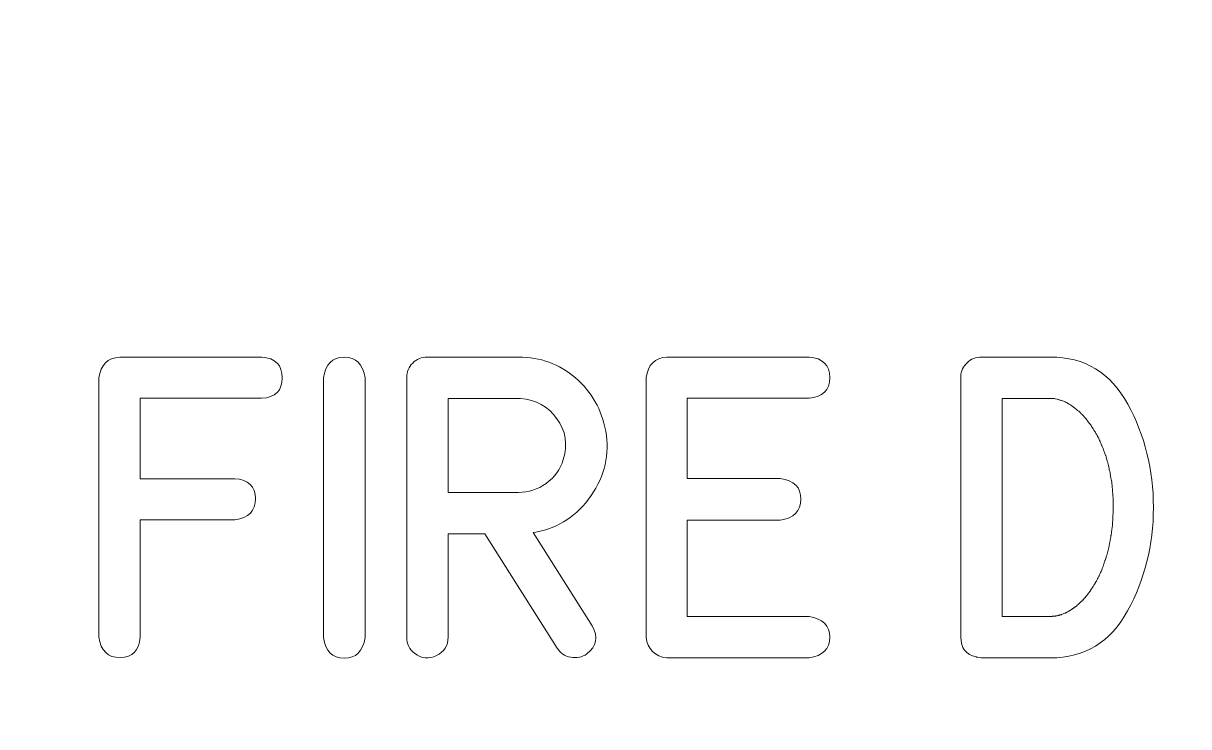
# Model space of a CAD drawing. Header units: millimetres. Extents: x -73 to 73, y -192 to 195.
# Drawn here: x 29.34 to 41.65, y 129.19 to 136.61 of the extents above; entities that cross this region are included whole.
import ezdxf

# ---------------------------------------------------------------- set-up
doc = ezdxf.new("R2010")
doc.units = ezdxf.units.MM
doc.header["$MEASUREMENT"] = 0
doc.layers.add('LED', color=7, linetype='Continuous')

msp = doc.modelspace()

# ---------------------------------------------------------------- linework, layer by layer
at = {"layer": 'LED', "color": 250, "lineweight": 9}
msp.add_open_spline([(70.6599, 74.2658), (70.9361, 74.248), (71.2072, 74.3453), (71.409, 74.5346), (71.409, 74.5346), (71.6108, 74.724), (71.7252, 74.987), (71.725, 75.2637), (71.725, 75.2637), (71.725, 75.2637), (71.725, 89.1213), (71.725, 89.1213), (71.725, 89.1213), (71.7248, 89.3867), (71.6193, 89.6411), (71.4315, 89.8287), (71.4315, 89.8287), (71.2437, 90.0162), (70.9904, 90.1215), (70.725, 90.1213), (70.725, 90.1213), (70.725, 90.1213), (68.2625, 90.1213), (68.2625, 90.1213), (68.2625, 90.1213), (65.9403, 90.1213), (63.7945, 91.3602), (62.6333, 93.3713), (62.6333, 93.3713), (61.4722, 95.3824), (61.4722, 97.8602), (62.6333, 99.8713), (62.6333, 99.8713), (63.7945, 101.8824), (65.9403, 103.1213), (68.2625, 103.1213), (68.2625, 103.1213), (68.2625, 103.1213), (70.725, 103.1213), (70.725, 103.1213), (70.725, 103.1213), (70.9904, 103.1215), (71.2448, 103.227), (71.4324, 103.4148), (71.4324, 103.4148), (71.6199, 103.6026), (71.7252, 103.8559), (71.725, 104.1213), (71.725, 104.1213), (71.725, 104.1213), (71.725, 174.8463), (71.725, 174.8463), (71.725, 174.8463), (71.7248, 175.1117), (71.6193, 175.3661), (71.4315, 175.5537), (71.4315, 175.5537), (71.2437, 175.7412), (70.9904, 175.8465), (70.725, 175.8463), (70.725, 175.8463), (70.725, 175.8463), (68.2625, 175.8463), (68.2625, 175.8463), (68.2625, 175.8463), (65.9403, 175.8463), (63.7945, 177.0852), (62.6333, 179.0963), (62.6333, 179.0963), (61.4722, 181.1074), (61.4722, 183.5852), (62.6333, 185.5963), (62.6333, 185.5963), (63.7945, 187.6074), (65.9403, 188.8463), (68.2625, 188.8463), (68.2625, 188.8463), (68.2625, 188.8463), (70.725, 188.8463), (70.725, 188.8463), (70.725, 188.8463), (70.9904, 188.8465), (71.2448, 188.952), (71.4324, 189.1398), (71.4324, 189.1398), (71.6199, 189.3276), (71.7252, 189.5809), (71.725, 189.8463), (71.725, 189.8463), (71.725, 189.8463), (71.725, 193.6206), (71.725, 193.6206), (71.725, 193.6206), (71.7248, 193.886), (71.6193, 194.1404), (71.4315, 194.328), (71.4315, 194.328), (71.2437, 194.5155), (70.9904, 194.6208), (70.725, 194.6206), (70.725, 194.6206), (70.725, 194.6206), (-70.725, 194.6206), (-70.725, 194.6206), (-70.725, 194.6206), (-70.9904, 194.6204), (-71.2448, 194.5148), (-71.4324, 194.3271), (-71.4324, 194.3271), (-71.6199, 194.1393), (-71.7252, 193.886), (-71.725, 193.6206), (-71.725, 193.6206), (-71.725, 193.6206), (-71.725, 189.8463), (-71.725, 189.8463), (-71.725, 189.8463), (-71.7248, 189.5809), (-71.6192, 189.3265), (-71.4315, 189.1389), (-71.4315, 189.1389), (-71.2437, 188.9514), (-70.9904, 188.8461), (-70.725, 188.8463), (-70.725, 188.8463), (-70.725, 188.8463), (-68.2625, 188.8463), (-68.2625, 188.8463), (-68.2625, 188.8463), (-65.9403, 188.8463), (-63.7944, 187.6074), (-62.6333, 185.5963), (-62.6333, 185.5963), (-61.4722, 183.5852), (-61.4722, 181.1074), (-62.6333, 179.0963), (-62.6333, 179.0963), (-63.7944, 177.0852), (-65.9403, 175.8463), (-68.2625, 175.8463), (-68.2625, 175.8463), (-68.2625, 175.8463), (-70.725, 175.8463), (-70.725, 175.8463), (-70.725, 175.8463), (-70.9904, 175.8461), (-71.2448, 175.7405), (-71.4324, 175.5528), (-71.4324, 175.5528), (-71.6199, 175.365), (-71.7252, 175.1117), (-71.725, 174.8463), (-71.725, 174.8463), (-71.725, 174.8463), (-71.725, 104.1213), (-71.725, 104.1213), (-71.725, 104.1213), (-71.7248, 103.8559), (-71.6192, 103.6015), (-71.4315, 103.4139), (-71.4315, 103.4139), (-71.2437, 103.2264), (-70.9904, 103.1211), (-70.725, 103.1213), (-70.725, 103.1213), (-70.725, 103.1213), (-68.2625, 103.1213), (-68.2625, 103.1213), (-68.2625, 103.1213), (-65.9403, 103.1213), (-63.7944, 101.8824), (-62.6333, 99.8713), (-62.6333, 99.8713), (-61.4722, 97.8602), (-61.4722, 95.3824), (-62.6333, 93.3713), (-62.6333, 93.3713), (-63.7944, 91.3602), (-65.9403, 90.1213), (-68.2625, 90.1213), (-68.2625, 90.1213), (-68.2625, 90.1213), (-70.725, 90.1213), (-70.725, 90.1213), (-70.725, 90.1213), (-70.9904, 90.1211), (-71.2448, 90.0155), (-71.4324, 89.8278), (-71.4324, 89.8278), (-71.6199, 89.64), (-71.7252, 89.3867), (-71.725, 89.1213), (-71.725, 89.1213), (-71.725, 89.1213), (-71.725, 84.4887), (-71.725, 84.4887), (-71.725, 84.4887), (-71.7247, 83.9613), (-71.3163, 83.5248), (-70.7901, 83.4908), (-70.7901, 83.4908), (-70.7901, 83.4908), (70.6599, 74.2658), (70.6599, 74.2658)], degree=3, knots=[0, 0, 0, 0, 0.0192308, 0.0192308, 0.0192308, 0.0192308, 0.0384615, 0.0384615, 0.0384615, 0.0384615, 0.0576923, 0.0576923, 0.0576923, 0.0576923, 0.0769231, 0.0769231, 0.0769231, 0.0769231, 0.0961538, 0.0961538, 0.0961538, 0.0961538, 0.1153846, 0.1153846, 0.1153846, 0.1153846, 0.1346154, 0.1346154, 0.1346154, 0.1346154, 0.1538462, 0.1538462, 0.1538462, 0.1538462, 0.1730769, 0.1730769, 0.1730769, 0.1730769, 0.1923077, 0.1923077, 0.1923077, 0.1923077, 0.2115385, 0.2115385, 0.2115385, 0.2115385, 0.2307692, 0.2307692, 0.2307692, 0.2307692, 0.25, 0.25, 0.25, 0.25, 0.2692308, 0.2692308, 0.2692308, 0.2692308, 0.2884615, 0.2884615, 0.2884615, 0.2884615, 0.3076923, 0.3076923, 0.3076923, 0.3076923, 0.3269231, 0.3269231, 0.3269231, 0.3269231, 0.3461538, 0.3461538, 0.3461538, 0.3461538, 0.3653846, 0.3653846, 0.3653846, 0.3653846, 0.3846154, 0.3846154, 0.3846154, 0.3846154, 0.4038462, 0.4038462, 0.4038462, 0.4038462, 0.4230769, 0.4230769, 0.4230769, 0.4230769, 0.4423077, 0.4423077, 0.4423077, 0.4423077, 0.4615385, 0.4615385, 0.4615385, 0.4615385, 0.4807692, 0.4807692, 0.4807692, 0.4807692, 0.5, 0.5, 0.5, 0.5, 0.5192308, 0.5192308, 0.5192308, 0.5192308, 0.5384615, 0.5384615, 0.5384615, 0.5384615, 0.5576923, 0.5576923, 0.5576923, 0.5576923, 0.5769231, 0.5769231, 0.5769231, 0.5769231, 0.5961538, 0.5961538, 0.5961538, 0.5961538, 0.6153846, 0.6153846, 0.6153846, 0.6153846, 0.6346154, 0.6346154, 0.6346154, 0.6346154, 0.6538462, 0.6538462, 0.6538462, 0.6538462, 0.6730769, 0.6730769, 0.6730769, 0.6730769, 0.6923077, 0.6923077, 0.6923077, 0.6923077, 0.7115385, 0.7115385, 0.7115385, 0.7115385, 0.7307692, 0.7307692, 0.7307692, 0.7307692, 0.75, 0.75, 0.75, 0.75, 0.7692308, 0.7692308, 0.7692308, 0.7692308, 0.7884615, 0.7884615, 0.7884615, 0.7884615, 0.8076923, 0.8076923, 0.8076923, 0.8076923, 0.8269231, 0.8269231, 0.8269231, 0.8269231, 0.8461538, 0.8461538, 0.8461538, 0.8461538, 0.8653846, 0.8653846, 0.8653846, 0.8653846, 0.8846154, 0.8846154, 0.8846154, 0.8846154, 0.9038462, 0.9038462, 0.9038462, 0.9038462, 0.9230769, 0.9230769, 0.9230769, 0.9230769, 0.9423077, 0.9423077, 0.9423077, 0.9423077, 0.9615385, 0.9615385, 0.9615385, 0.9615385, 1, 1, 1, 1], dxfattribs=at)
at = {"layer": 'LED', "color": 240, "lineweight": 9}
for points, knots in [([(30.1385, 130.1355), (30.1385, 130.1355), (30.1385, 132.8703), (30.1385, 132.8703), (30.1385, 132.8703), (30.157, 133.0068), (30.2306, 133.0803), (30.3586, 133.0904), (30.3586, 133.0904), (30.3586, 133.0904), (31.8594, 133.0904), (31.8594, 133.0904), (31.8594, 133.0904), (32.0028, 133.0793), (32.0747, 133.0057), (32.0747, 132.8708), (32.0747, 132.8708), (32.0747, 132.7364), (32.0017, 132.6639), (31.8562, 132.6549), (31.8562, 132.6549), (31.8562, 132.6549), (30.574, 132.6549), (30.574, 132.6549), (30.574, 132.6549), (30.574, 132.6549), (30.574, 131.8066), (30.574, 131.8066), (30.574, 131.8066), (30.574, 131.8066), (31.5741, 131.8066), (31.5741, 131.8066), (31.5741, 131.8066), (31.7165, 131.7966), (31.789, 131.7267), (31.7911, 131.5976), (31.7911, 131.5976), (31.7932, 131.4685), (31.7207, 131.3928), (31.5741, 131.3711), (31.5741, 131.3711), (31.5741, 131.3711), (30.574, 131.3711), (30.574, 131.3711), (30.574, 131.3711), (30.574, 131.3711), (30.574, 130.1355), (30.574, 130.1355), (30.574, 130.1355), (30.564, 129.9932), (30.4936, 129.9207), (30.3639, 129.9186), (30.3639, 129.9186), (30.2343, 129.9165), (30.1591, 129.989), (30.1385, 130.1355)], [0, 0, 0, 0, 0.0666667, 0.0666667, 0.0666667, 0.0666667, 0.1333333, 0.1333333, 0.1333333, 0.1333333, 0.2, 0.2, 0.2, 0.2, 0.2666667, 0.2666667, 0.2666667, 0.2666667, 0.3333333, 0.3333333, 0.3333333, 0.3333333, 0.4, 0.4, 0.4, 0.4, 0.4666667, 0.4666667, 0.4666667, 0.4666667, 0.5333333, 0.5333333, 0.5333333, 0.5333333, 0.6, 0.6, 0.6, 0.6, 0.6666667, 0.6666667, 0.6666667, 0.6666667, 0.7333333, 0.7333333, 0.7333333, 0.7333333, 0.8, 0.8, 0.8, 0.8, 0.8666667, 0.8666667, 0.8666667, 0.8666667, 1, 1, 1, 1]), ([(32.9489, 130.1292), (32.9261, 129.9837), (32.8526, 129.9112), (32.7282, 129.9117), (32.7282, 129.9117), (32.6033, 129.9122), (32.5303, 129.9847), (32.5086, 130.1292), (32.5086, 130.1292), (32.5086, 130.1292), (32.5086, 132.8703), (32.5086, 132.8703), (32.5086, 132.8703), (32.5303, 133.0158), (32.6033, 133.0893), (32.7282, 133.0899), (32.7282, 133.0899), (32.8526, 133.0904), (32.9261, 133.0168), (32.9489, 132.8703), (32.9489, 132.8703), (32.9489, 132.8703), (32.9489, 130.1292), (32.9489, 130.1292)], [0, 0, 0, 0, 0.1428571, 0.1428571, 0.1428571, 0.1428571, 0.2857143, 0.2857143, 0.2857143, 0.2857143, 0.4285714, 0.4285714, 0.4285714, 0.4285714, 0.5714286, 0.5714286, 0.5714286, 0.5714286, 0.7142857, 0.7142857, 0.7142857, 0.7142857, 1, 1, 1, 1]), ([(35.347, 130.252), (35.4132, 130.135), (35.3946, 130.0371), (35.2915, 129.9572), (35.2915, 129.9572), (35.2417, 129.9223), (35.1846, 129.9101), (35.12, 129.9218), (35.12, 129.9218), (35.0554, 129.9329), (35.0084, 129.9651), (34.9782, 130.0175), (34.9782, 130.0175), (34.9782, 130.0175), (34.2141, 131.2256), (34.2141, 131.2256), (34.2141, 131.2256), (34.2141, 131.2256), (33.8262, 131.2256), (33.8262, 131.2256), (33.8262, 131.2256), (33.8262, 131.2256), (33.8262, 130.1339), (33.8262, 130.1339), (33.8262, 130.1339), (33.8262, 130.044), (33.7854, 129.9794), (33.704, 129.9392), (33.704, 129.9392), (33.6219, 129.8995), (33.5457, 129.9069), (33.4743, 129.962), (33.4743, 129.962), (33.4177, 130.0043), (33.3891, 130.0615), (33.3891, 130.1339), (33.3891, 130.1339), (33.3891, 130.1339), (33.3891, 132.8734), (33.3891, 132.8734), (33.3891, 132.8734), (33.3891, 132.9332), (33.4103, 132.9846), (33.4521, 133.0269), (33.4521, 133.0269), (33.4939, 133.0692), (33.5452, 133.0904), (33.6061, 133.0904), (33.6061, 133.0904), (33.6061, 133.0904), (34.5686, 133.0904), (34.5686, 133.0904), (34.5686, 133.0904), (34.8004, 133.0904), (35.0015, 133.0168), (35.1719, 132.8697), (35.1719, 132.8697), (35.3423, 132.7221), (35.4486, 132.5353), (35.4899, 132.3088), (35.4899, 132.3088), (35.5333, 132.0659), (35.482, 131.8389), (35.3354, 131.6278), (35.3354, 131.6278), (35.1893, 131.4161), (34.9951, 131.2881), (34.7533, 131.2426), (34.7533, 131.2426), (34.7533, 131.2426), (34.7237, 131.2378), (34.7237, 131.2378), (34.7237, 131.2378), (34.7237, 131.2378), (35.347, 130.252), (35.347, 130.252)], [0, 0, 0, 0, 0.05, 0.05, 0.05, 0.05, 0.1, 0.1, 0.1, 0.1, 0.15, 0.15, 0.15, 0.15, 0.2, 0.2, 0.2, 0.2, 0.25, 0.25, 0.25, 0.25, 0.3, 0.3, 0.3, 0.3, 0.35, 0.35, 0.35, 0.35, 0.4, 0.4, 0.4, 0.4, 0.45, 0.45, 0.45, 0.45, 0.5, 0.5, 0.5, 0.5, 0.55, 0.55, 0.55, 0.55, 0.6, 0.6, 0.6, 0.6, 0.65, 0.65, 0.65, 0.65, 0.7, 0.7, 0.7, 0.7, 0.75, 0.75, 0.75, 0.75, 0.8, 0.8, 0.8, 0.8, 0.85, 0.85, 0.85, 0.85, 0.9, 0.9, 0.9, 0.9, 1, 1, 1, 1]), ([(37.6368, 132.6581), (37.6368, 132.6581), (36.3514, 132.6581), (36.3514, 132.6581), (36.3514, 132.6581), (36.3514, 132.6581), (36.3514, 131.8098), (36.3514, 131.8098), (36.3514, 131.8098), (36.3514, 131.8098), (37.3314, 131.8098), (37.3314, 131.8098), (37.3314, 131.8098), (37.478, 131.7881), (37.551, 131.7146), (37.5505, 131.5892), (37.5505, 131.5892), (37.55, 131.4632), (37.4769, 131.3902), (37.3314, 131.3696), (37.3314, 131.3696), (37.3314, 131.3696), (36.3514, 131.3696), (36.3514, 131.3696), (36.3514, 131.3696), (36.3514, 131.3696), (36.3514, 130.3509), (36.3514, 130.3509), (36.3514, 130.3509), (36.3514, 130.3509), (37.6368, 130.3509), (37.6368, 130.3509), (37.6368, 130.3509), (37.7823, 130.3292), (37.8553, 130.2567), (37.8553, 130.1324), (37.8553, 130.1324), (37.8553, 130.0085), (37.7823, 129.936), (37.6368, 129.9154), (37.6368, 129.9154), (37.6368, 129.9154), (36.136, 129.9154), (36.136, 129.9154), (36.136, 129.9154), (36.0069, 129.9318), (35.9334, 130.0054), (35.9159, 130.1355), (35.9159, 130.1355), (35.9159, 130.1355), (35.9159, 132.8734), (35.9159, 132.8734), (35.9159, 132.8734), (35.9355, 133.01), (36.009, 133.0819), (36.136, 133.0904), (36.136, 133.0904), (36.136, 133.0904), (37.6368, 133.0904), (37.6368, 133.0904), (37.6368, 133.0904), (37.7823, 133.0793), (37.8553, 133.0063), (37.8548, 132.8724), (37.8548, 132.8724), (37.8542, 132.7385), (37.7812, 132.6671), (37.6368, 132.6581)], [0, 0, 0, 0, 0.0555556, 0.0555556, 0.0555556, 0.0555556, 0.1111111, 0.1111111, 0.1111111, 0.1111111, 0.1666667, 0.1666667, 0.1666667, 0.1666667, 0.2222222, 0.2222222, 0.2222222, 0.2222222, 0.2777778, 0.2777778, 0.2777778, 0.2777778, 0.3333333, 0.3333333, 0.3333333, 0.3333333, 0.3888889, 0.3888889, 0.3888889, 0.3888889, 0.4444444, 0.4444444, 0.4444444, 0.4444444, 0.5, 0.5, 0.5, 0.5, 0.5555556, 0.5555556, 0.5555556, 0.5555556, 0.6111111, 0.6111111, 0.6111111, 0.6111111, 0.6666667, 0.6666667, 0.6666667, 0.6666667, 0.7222222, 0.7222222, 0.7222222, 0.7222222, 0.7777778, 0.7777778, 0.7777778, 0.7777778, 0.8333333, 0.8333333, 0.8333333, 0.8333333, 0.8888889, 0.8888889, 0.8888889, 0.8888889, 1, 1, 1, 1]), ([(39.4555, 133.0904), (39.4555, 133.0904), (40.1857, 133.0904), (40.1857, 133.0904), (40.1857, 133.0904), (40.5487, 133.0904), (40.8202, 132.9253), (41.0012, 132.5946), (41.0012, 132.5946), (41.1821, 132.2638), (41.2726, 131.8998), (41.2726, 131.5029), (41.2726, 131.5029), (41.2726, 131.106), (41.1816, 130.7425), (41.0006, 130.4118), (41.0006, 130.4118), (40.8191, 130.081), (40.5477, 129.9154), (40.1857, 129.9154), (40.1857, 129.9154), (40.1857, 129.9154), (39.4555, 129.9154), (39.4555, 129.9154), (39.4555, 129.9154), (39.4555, 129.9154), (39.4586, 129.9154), (39.4586, 129.9154), (39.4586, 129.9154), (39.4586, 129.9154), (39.4555, 129.9154), (39.4555, 129.9154), (39.4555, 129.9154), (39.4216, 129.9207), (39.4031, 129.9239), (39.3999, 129.9249), (39.3999, 129.9249), (39.2925, 129.9503), (39.239, 130.0207), (39.2401, 130.1355), (39.2401, 130.1355), (39.2401, 130.1355), (39.2385, 130.1355), (39.2385, 130.1355), (39.2385, 130.1355), (39.2385, 130.1355), (39.2401, 132.8734), (39.2401, 132.8734), (39.2401, 132.8734), (39.239, 132.8766), (39.2385, 132.8809), (39.2385, 132.8856), (39.2385, 132.8856), (39.2417, 132.9428), (39.2639, 132.9909), (39.3057, 133.0306), (39.3057, 133.0306), (39.348, 133.0703), (39.3983, 133.0904), (39.457, 133.0904), (39.457, 133.0904), (39.457, 133.0904), (39.4555, 133.0904), (39.4555, 133.0904)], [0, 0, 0, 0, 0.0588235, 0.0588235, 0.0588235, 0.0588235, 0.1176471, 0.1176471, 0.1176471, 0.1176471, 0.1764706, 0.1764706, 0.1764706, 0.1764706, 0.2352941, 0.2352941, 0.2352941, 0.2352941, 0.2941176, 0.2941176, 0.2941176, 0.2941176, 0.3529412, 0.3529412, 0.3529412, 0.3529412, 0.4117647, 0.4117647, 0.4117647, 0.4117647, 0.4705882, 0.4705882, 0.4705882, 0.4705882, 0.5294118, 0.5294118, 0.5294118, 0.5294118, 0.5882353, 0.5882353, 0.5882353, 0.5882353, 0.6470588, 0.6470588, 0.6470588, 0.6470588, 0.7058824, 0.7058824, 0.7058824, 0.7058824, 0.7647059, 0.7647059, 0.7647059, 0.7647059, 0.8235294, 0.8235294, 0.8235294, 0.8235294, 0.8823529, 0.8823529, 0.8823529, 0.8823529, 1, 1, 1, 1]), ([(34.5686, 131.6611), (34.6744, 131.6611), (34.7718, 131.6929), (34.8612, 131.7574), (34.8612, 131.7574), (34.9507, 131.8215), (35.0105, 131.9051), (35.0417, 132.0083), (35.0417, 132.0083), (35.0904, 132.1675), (35.0681, 132.3115), (34.975, 132.4401), (34.975, 132.4401), (34.8819, 132.5686), (34.7538, 132.6396), (34.5908, 132.6533), (34.5908, 132.6533), (34.5908, 132.6533), (33.8262, 132.6533), (33.8262, 132.6533), (33.8262, 132.6533), (33.8262, 132.6533), (33.8262, 131.6611), (33.8262, 131.6611), (33.8262, 131.6611), (33.8262, 131.6611), (34.5686, 131.6611), (34.5686, 131.6611)], [0, 0, 0, 0, 0.125, 0.125, 0.125, 0.125, 0.25, 0.25, 0.25, 0.25, 0.375, 0.375, 0.375, 0.375, 0.5, 0.5, 0.5, 0.5, 0.625, 0.625, 0.625, 0.625, 0.75, 0.75, 0.75, 0.75, 1, 1, 1, 1]), ([(40.1857, 130.3525), (40.1878, 130.3525), (40.1899, 130.3525), (40.1921, 130.3525), (40.1921, 130.3525), (40.1942, 130.3525), (40.1968, 130.3525), (40.1995, 130.3525), (40.1995, 130.3525), (40.2016, 130.3525), (40.2037, 130.353), (40.2053, 130.3536), (40.2053, 130.3536), (40.2069, 130.3541), (40.209, 130.3541), (40.2122, 130.3541), (40.2122, 130.3541), (40.2143, 130.3541), (40.2164, 130.3546), (40.219, 130.3551), (40.219, 130.3551), (40.2217, 130.3557), (40.2243, 130.3557), (40.2275, 130.3557), (40.2275, 130.3557), (40.2296, 130.3557), (40.2317, 130.3562), (40.2339, 130.3562), (40.2339, 130.3562), (40.236, 130.3567), (40.2386, 130.3573), (40.2418, 130.3573), (40.2418, 130.3573), (40.2434, 130.3573), (40.2455, 130.3573), (40.2476, 130.3578), (40.2476, 130.3578), (40.2497, 130.3583), (40.2524, 130.3588), (40.2556, 130.3588), (40.2556, 130.3588), (40.2598, 130.361), (40.264, 130.362), (40.2677, 130.362), (40.2677, 130.362), (40.2698, 130.362), (40.272, 130.3625), (40.2741, 130.3641), (40.2741, 130.3641), (40.2762, 130.3657), (40.2788, 130.3673), (40.282, 130.3678), (40.282, 130.3678), (40.2841, 130.3678), (40.2863, 130.3684), (40.2889, 130.3689), (40.2889, 130.3689), (40.2915, 130.3694), (40.2942, 130.37), (40.2974, 130.371), (40.2974, 130.371), (40.2995, 130.371), (40.3016, 130.3715), (40.3037, 130.3726), (40.3037, 130.3726), (40.3058, 130.3737), (40.3079, 130.3747), (40.3111, 130.3758), (40.3111, 130.3758), (40.3175, 130.3779), (40.3222, 130.38), (40.3254, 130.3821), (40.3254, 130.3821), (40.3439, 130.3885), (40.3492, 130.3901), (40.3408, 130.3885), (40.3408, 130.3885), (40.3429, 130.3885), (40.345, 130.389), (40.3471, 130.3906), (40.3471, 130.3906), (40.3492, 130.3922), (40.3519, 130.3932), (40.3545, 130.3943), (40.3545, 130.3943), (40.364, 130.4006), (40.3683, 130.4033), (40.3672, 130.4022), (40.3672, 130.4022), (40.3773, 130.4075), (40.3826, 130.4102), (40.3826, 130.4102), (40.3826, 130.4102), (40.3847, 130.4112), (40.3868, 130.4123), (40.3889, 130.4139), (40.3889, 130.4139), (40.391, 130.4155), (40.3937, 130.4171), (40.3968, 130.4192), (40.3968, 130.4192), (40.4058, 130.4255), (40.4106, 130.4287), (40.4106, 130.4287), (40.4106, 130.4287), (40.4127, 130.4298), (40.4148, 130.4308), (40.4175, 130.4324), (40.4175, 130.4324), (40.4201, 130.434), (40.4228, 130.4356), (40.426, 130.4377), (40.426, 130.4377), (40.4281, 130.4387), (40.4302, 130.4403), (40.4323, 130.4425), (40.4323, 130.4425), (40.4344, 130.4446), (40.4371, 130.4467), (40.4402, 130.4488), (40.4402, 130.4488), (40.4418, 130.4499), (40.4439, 130.4509), (40.4461, 130.4525), (40.4461, 130.4525), (40.4482, 130.4541), (40.4508, 130.4562), (40.454, 130.4578), (40.454, 130.4578), (40.4561, 130.4599), (40.4614, 130.4641), (40.4693, 130.4705), (40.4693, 130.4705), (40.4778, 130.479), (40.482, 130.4827), (40.482, 130.4827), (40.482, 130.4827), (40.4842, 130.4848), (40.4857, 130.4869), (40.4879, 130.489), (40.4879, 130.489), (40.49, 130.4911), (40.4926, 130.4938), (40.4958, 130.497), (40.4958, 130.497), (40.4979, 130.4991), (40.5, 130.5007), (40.5022, 130.5028), (40.5022, 130.5028), (40.5043, 130.5049), (40.5064, 130.5075), (40.5096, 130.5107), (40.5096, 130.5107), (40.5127, 130.5128), (40.5175, 130.5171), (40.5238, 130.5229), (40.5238, 130.5229), (40.526, 130.525), (40.5281, 130.5271), (40.5297, 130.5292), (40.5297, 130.5292), (40.5318, 130.5314), (40.5344, 130.534), (40.5376, 130.5372), (40.5376, 130.5372), (40.5397, 130.5393), (40.5418, 130.5414), (40.544, 130.5441), (40.544, 130.5441), (40.5461, 130.5467), (40.5487, 130.5493), (40.5514, 130.5525), (40.5514, 130.5525), (40.5641, 130.5689), (40.5683, 130.5742), (40.5641, 130.5679), (40.5641, 130.5679), (40.5715, 130.5753), (40.5757, 130.5811), (40.5778, 130.5853), (40.5778, 130.5853), (40.5873, 130.5975), (40.5916, 130.6033), (40.5905, 130.6023), (40.5905, 130.6023), (40.5926, 130.6054), (40.5948, 130.6081), (40.5963, 130.6107), (40.5963, 130.6107), (40.5985, 130.6134), (40.6011, 130.616), (40.6043, 130.6192), (40.6043, 130.6192), (40.6064, 130.6224), (40.608, 130.6255), (40.6096, 130.6287), (40.6096, 130.6287), (40.6112, 130.6319), (40.6138, 130.6345), (40.6165, 130.6377), (40.6165, 130.6377), (40.6175, 130.6409), (40.6196, 130.6441), (40.6223, 130.6478), (40.6223, 130.6478), (40.6249, 130.6515), (40.627, 130.6546), (40.6292, 130.6578), (40.6292, 130.6578), (40.6355, 130.6663), (40.6392, 130.6726), (40.6413, 130.6769), (40.6413, 130.6769), (40.6434, 130.6795), (40.6456, 130.6832), (40.6471, 130.6869), (40.6471, 130.6869), (40.6487, 130.6901), (40.6508, 130.6938), (40.654, 130.697), (40.654, 130.697), (40.6561, 130.6996), (40.6577, 130.7033), (40.6593, 130.707), (40.6593, 130.707), (40.6609, 130.7102), (40.663, 130.7139), (40.6662, 130.7171), (40.6662, 130.7171), (40.6683, 130.7219), (40.6715, 130.7287), (40.6757, 130.7372), (40.6757, 130.7372), (40.6778, 130.7404), (40.6794, 130.7435), (40.681, 130.7478), (40.681, 130.7478), (40.6826, 130.752), (40.6847, 130.7562), (40.6879, 130.7605), (40.6879, 130.7605), (40.69, 130.7637), (40.6921, 130.7668), (40.6937, 130.7705), (40.6937, 130.7705), (40.6948, 130.7742), (40.6974, 130.7779), (40.7006, 130.7822), (40.7006, 130.7822), (40.7016, 130.7854), (40.7027, 130.7885), (40.7043, 130.7928), (40.7043, 130.7928), (40.7059, 130.797), (40.7075, 130.8012), (40.7096, 130.8055), (40.7096, 130.8055), (40.7128, 130.8102), (40.7165, 130.8182), (40.7207, 130.8287), (40.7207, 130.8287), (40.7308, 130.8541), (40.7345, 130.8626), (40.7313, 130.8531), (40.7313, 130.8531), (40.7323, 130.8563), (40.7339, 130.8605), (40.7355, 130.8647), (40.7355, 130.8647), (40.7371, 130.8695), (40.7387, 130.8743), (40.7408, 130.878), (40.7408, 130.878), (40.7419, 130.8822), (40.7429, 130.8864), (40.7445, 130.8907), (40.7445, 130.8907), (40.7461, 130.8949), (40.7482, 130.8991), (40.7498, 130.9044), (40.7498, 130.9044), (40.753, 130.9139), (40.7556, 130.9219), (40.7577, 130.9293), (40.7577, 130.9293), (40.7588, 130.9335), (40.7599, 130.9378), (40.7614, 130.942), (40.7614, 130.942), (40.763, 130.9457), (40.7651, 130.9505), (40.7673, 130.9557), (40.7673, 130.9557), (40.763, 130.9452), (40.7657, 130.9542), (40.7747, 130.9822), (40.7747, 130.9822), (40.7768, 130.987), (40.78, 130.996), (40.7842, 131.0081), (40.7842, 131.0081), (40.7842, 131.0124), (40.7847, 131.0171), (40.7863, 131.0214), (40.7863, 131.0214), (40.7879, 131.0261), (40.7895, 131.0309), (40.7905, 131.0362), (40.7905, 131.0362), (40.7916, 131.0404), (40.7927, 131.0446), (40.7937, 131.0494), (40.7937, 131.0494), (40.7943, 131.0542), (40.7958, 131.0589), (40.798, 131.0642), (40.798, 131.0642), (40.798, 131.0674), (40.799, 131.0711), (40.8006, 131.0759), (40.8006, 131.0759), (40.8022, 131.0806), (40.8032, 131.0854), (40.8043, 131.0907), (40.8043, 131.0907), (40.8054, 131.0976), (40.807, 131.1076), (40.8091, 131.1198), (40.8091, 131.1198), (40.8091, 131.124), (40.8096, 131.1283), (40.8112, 131.133), (40.8112, 131.133), (40.8128, 131.1378), (40.8144, 131.1425), (40.8149, 131.1478), (40.8149, 131.1478), (40.8149, 131.1521), (40.8154, 131.1563), (40.8165, 131.1611), (40.8165, 131.1611), (40.8175, 131.1658), (40.8186, 131.1706), (40.8197, 131.1759), (40.8197, 131.1759), (40.8207, 131.1833), (40.8223, 131.1928), (40.8244, 131.2055), (40.8244, 131.2055), (40.8244, 131.2092), (40.8255, 131.214), (40.8271, 131.2193), (40.8271, 131.2193), (40.8281, 131.2246), (40.8297, 131.2293), (40.8308, 131.2346), (40.8308, 131.2346), (40.8308, 131.242), (40.8318, 131.2515), (40.8339, 131.2642), (40.8339, 131.2642), (40.8339, 131.2685), (40.8339, 131.2727), (40.8345, 131.2775), (40.8345, 131.2775), (40.835, 131.2822), (40.8361, 131.2875), (40.8371, 131.2934), (40.8371, 131.2934), (40.8387, 131.3061), (40.8398, 131.3156), (40.8398, 131.323), (40.8398, 131.323), (40.8408, 131.3304), (40.8413, 131.3399), (40.8413, 131.3526), (40.8413, 131.3526), (40.8424, 131.36), (40.8429, 131.3701), (40.8429, 131.3833), (40.8429, 131.3833), (40.844, 131.3907), (40.8445, 131.4008), (40.8445, 131.4129), (40.8445, 131.4129), (40.8445, 131.4182), (40.8451, 131.423), (40.8456, 131.4278), (40.8456, 131.4278), (40.8461, 131.4325), (40.8466, 131.4378), (40.8477, 131.4442), (40.8477, 131.4442), (40.8477, 131.4484), (40.8482, 131.4526), (40.8488, 131.4574), (40.8488, 131.4574), (40.8488, 131.4616), (40.8493, 131.4674), (40.8493, 131.4733), (40.8493, 131.4733), (40.8493, 131.4775), (40.8493, 131.4823), (40.8493, 131.4876), (40.8493, 131.4876), (40.8493, 131.4923), (40.8493, 131.4976), (40.8493, 131.5029), (40.8493, 131.5029), (40.8493, 131.5082), (40.8493, 131.513), (40.8493, 131.5177), (40.8493, 131.5177), (40.8493, 131.5225), (40.8493, 131.5272), (40.8493, 131.5325), (40.8493, 131.5325), (40.8493, 131.5373), (40.8488, 131.5426), (40.8488, 131.5468), (40.8488, 131.5468), (40.8482, 131.5516), (40.8477, 131.5574), (40.8477, 131.5632), (40.8477, 131.5632), (40.8477, 131.5675), (40.8477, 131.5722), (40.8477, 131.5775), (40.8477, 131.5775), (40.8477, 131.5823), (40.8477, 131.5876), (40.8477, 131.5929), (40.8477, 131.5929), (40.8477, 131.5992), (40.8466, 131.6093), (40.8445, 131.6241), (40.8445, 131.6241), (40.8445, 131.6363), (40.844, 131.6458), (40.8429, 131.6516), (40.8429, 131.6516), (40.8429, 131.659), (40.8419, 131.6696), (40.8398, 131.6844), (40.8398, 131.6844), (40.8398, 131.6966), (40.8392, 131.7061), (40.8382, 131.7125), (40.8382, 131.7125), (40.8382, 131.7193), (40.8376, 131.7294), (40.8355, 131.7416), (40.8355, 131.7416), (40.8345, 131.7458), (40.8334, 131.7506), (40.8329, 131.7558), (40.8329, 131.7558), (40.8324, 131.7606), (40.8324, 131.7659), (40.8324, 131.7712), (40.8324, 131.7712), (40.8302, 131.7834), (40.8281, 131.7934), (40.826, 131.8008), (40.826, 131.8008), (40.8249, 131.8045), (40.8239, 131.8093), (40.8228, 131.8135), (40.8228, 131.8135), (40.8218, 131.8183), (40.8212, 131.823), (40.8212, 131.8283), (40.8212, 131.8283), (40.8202, 131.8357), (40.8186, 131.8453), (40.8165, 131.858), (40.8165, 131.858), (40.8154, 131.8654), (40.8144, 131.8749), (40.8122, 131.8876), (40.8122, 131.8876), (40.808, 131.8998), (40.8054, 131.9093), (40.8043, 131.9151), (40.8043, 131.9151), (40.8022, 131.9278), (40.8006, 131.9363), (40.7995, 131.9416), (40.7995, 131.9416), (40.7974, 131.9458), (40.7958, 131.95), (40.7948, 131.9548), (40.7948, 131.9548), (40.7937, 131.9596), (40.7932, 131.9643), (40.7921, 131.9696), (40.7921, 131.9696), (40.7911, 131.9739), (40.7895, 131.9781), (40.7874, 131.9829), (40.7874, 131.9829), (40.7853, 131.9876), (40.7842, 131.9924), (40.7842, 131.9977), (40.7842, 131.9977), (40.7747, 132.0252), (40.772, 132.0342), (40.7763, 132.0236), (40.7763, 132.0236), (40.7741, 132.031), (40.772, 132.04), (40.7689, 132.0501), (40.7689, 132.0501), (40.7667, 132.0532), (40.7646, 132.0569), (40.763, 132.0617), (40.763, 132.0617), (40.7614, 132.0665), (40.7604, 132.0707), (40.7593, 132.0749), (40.7593, 132.0749), (40.7583, 132.0781), (40.7551, 132.0871), (40.7498, 132.1014), (40.7498, 132.1014), (40.7461, 132.1114), (40.7429, 132.1199), (40.7408, 132.1263), (40.7408, 132.1263), (40.7387, 132.1294), (40.7371, 132.1331), (40.7355, 132.1379), (40.7355, 132.1379), (40.7339, 132.1427), (40.7323, 132.1469), (40.7313, 132.1511), (40.7313, 132.1511), (40.7292, 132.1538), (40.727, 132.1575), (40.7255, 132.1617), (40.7255, 132.1617), (40.7233, 132.1659), (40.7218, 132.1702), (40.7207, 132.1744), (40.7207, 132.1744), (40.7165, 132.1845), (40.7128, 132.1924), (40.7096, 132.1977), (40.7096, 132.1977), (40.7054, 132.2078), (40.7027, 132.2152), (40.7006, 132.2194), (40.7006, 132.2194), (40.6964, 132.2294), (40.6927, 132.2374), (40.6895, 132.2421), (40.6895, 132.2421), (40.6874, 132.2453), (40.6852, 132.249), (40.6837, 132.2527), (40.6837, 132.2527), (40.6815, 132.2559), (40.68, 132.2596), (40.6789, 132.2628), (40.6789, 132.2628), (40.6725, 132.2728), (40.6683, 132.2802), (40.6662, 132.2845), (40.6662, 132.2845), (40.6572, 132.2988), (40.653, 132.3056), (40.654, 132.3046), (40.654, 132.3046), (40.6508, 132.3078), (40.6487, 132.3109), (40.6471, 132.3146), (40.6471, 132.3146), (40.6456, 132.3183), (40.6434, 132.3215), (40.6413, 132.3247), (40.6413, 132.3247), (40.6392, 132.3289), (40.6355, 132.3348), (40.6292, 132.3432), (40.6292, 132.3432), (40.627, 132.3464), (40.6249, 132.3496), (40.6228, 132.3522), (40.6228, 132.3522), (40.6207, 132.3554), (40.6191, 132.3586), (40.618, 132.3617), (40.618, 132.3617), (40.6133, 132.3713), (40.6043, 132.3829), (40.5921, 132.3972), (40.5921, 132.3972), (40.59, 132.3993), (40.5815, 132.411), (40.5672, 132.4316), (40.5672, 132.4316), (40.5545, 132.4459), (40.5455, 132.4565), (40.5392, 132.4628), (40.5392, 132.4628), (40.5328, 132.4697), (40.5238, 132.4797), (40.5111, 132.4919), (40.5111, 132.4919), (40.5032, 132.5014), (40.4942, 132.5099), (40.4847, 132.5184), (40.4847, 132.5184), (40.4778, 132.5237), (40.4678, 132.5311), (40.4556, 132.5417), (40.4556, 132.5417), (40.445, 132.5501), (40.4355, 132.5575), (40.426, 132.5649), (40.426, 132.5649), (40.4021, 132.5803), (40.3926, 132.5872), (40.3968, 132.585), (40.3968, 132.585), (40.3757, 132.5972), (40.3667, 132.603), (40.3688, 132.602), (40.3688, 132.602), (40.3688, 132.602), (40.3593, 132.6067), (40.3408, 132.6163), (40.3408, 132.6163), (40.3365, 132.6179), (40.327, 132.6216), (40.3111, 132.6269), (40.3111, 132.6269), (40.2979, 132.6321), (40.2878, 132.6358), (40.282, 132.638), (40.282, 132.638), (40.2767, 132.6385), (40.272, 132.6401), (40.2677, 132.6417), (40.2677, 132.6417), (40.264, 132.6433), (40.2598, 132.6448), (40.2556, 132.647), (40.2556, 132.647), (40.237, 132.6501), (40.2275, 132.6517), (40.2275, 132.6517), (40.2275, 132.6517), (40.2212, 132.6528), (40.2122, 132.6533), (40.1995, 132.6533), (40.1995, 132.6533), (40.1968, 132.6533), (40.1942, 132.6533), (40.1921, 132.6533), (40.1921, 132.6533), (40.1899, 132.6533), (40.1878, 132.6533), (40.1857, 132.6533), (40.1857, 132.6533), (40.1857, 132.6533), (39.674, 132.6533), (39.674, 132.6533), (39.674, 132.6533), (39.674, 132.6533), (39.674, 130.3525), (39.674, 130.3525), (39.674, 130.3525), (39.674, 130.3525), (39.674, 130.3525), (39.674, 130.3525), (39.674, 130.3525), (39.674, 130.3525), (40.1857, 130.3525), (40.1857, 130.3525)], [0, 0, 0, 0, 0.005848, 0.005848, 0.005848, 0.005848, 0.0116959, 0.0116959, 0.0116959, 0.0116959, 0.0175439, 0.0175439, 0.0175439, 0.0175439, 0.0233918, 0.0233918, 0.0233918, 0.0233918, 0.0292398, 0.0292398, 0.0292398, 0.0292398, 0.0350877, 0.0350877, 0.0350877, 0.0350877, 0.0409357, 0.0409357, 0.0409357, 0.0409357, 0.0467836, 0.0467836, 0.0467836, 0.0467836, 0.0526316, 0.0526316, 0.0526316, 0.0526316, 0.0584795, 0.0584795, 0.0584795, 0.0584795, 0.0643275, 0.0643275, 0.0643275, 0.0643275, 0.0701754, 0.0701754, 0.0701754, 0.0701754, 0.0760234, 0.0760234, 0.0760234, 0.0760234, 0.0818713, 0.0818713, 0.0818713, 0.0818713, 0.0877193, 0.0877193, 0.0877193, 0.0877193, 0.0935673, 0.0935673, 0.0935673, 0.0935673, 0.0994152, 0.0994152, 0.0994152, 0.0994152, 0.1052632, 0.1052632, 0.1052632, 0.1052632, 0.1111111, 0.1111111, 0.1111111, 0.1111111, 0.1169591, 0.1169591, 0.1169591, 0.1169591, 0.122807, 0.122807, 0.122807, 0.122807, 0.128655, 0.128655, 0.128655, 0.128655, 0.1345029, 0.1345029, 0.1345029, 0.1345029, 0.1403509, 0.1403509, 0.1403509, 0.1403509, 0.1461988, 0.1461988, 0.1461988, 0.1461988, 0.1520468, 0.1520468, 0.1520468, 0.1520468, 0.1578947, 0.1578947, 0.1578947, 0.1578947, 0.1637427, 0.1637427, 0.1637427, 0.1637427, 0.1695906, 0.1695906, 0.1695906, 0.1695906, 0.1754386, 0.1754386, 0.1754386, 0.1754386, 0.1812865, 0.1812865, 0.1812865, 0.1812865, 0.1871345, 0.1871345, 0.1871345, 0.1871345, 0.1929825, 0.1929825, 0.1929825, 0.1929825, 0.1988304, 0.1988304, 0.1988304, 0.1988304, 0.2046784, 0.2046784, 0.2046784, 0.2046784, 0.2105263, 0.2105263, 0.2105263, 0.2105263, 0.2163743, 0.2163743, 0.2163743, 0.2163743, 0.2222222, 0.2222222, 0.2222222, 0.2222222, 0.2280702, 0.2280702, 0.2280702, 0.2280702, 0.2339181, 0.2339181, 0.2339181, 0.2339181, 0.2397661, 0.2397661, 0.2397661, 0.2397661, 0.245614, 0.245614, 0.245614, 0.245614, 0.251462, 0.251462, 0.251462, 0.251462, 0.2573099, 0.2573099, 0.2573099, 0.2573099, 0.2631579, 0.2631579, 0.2631579, 0.2631579, 0.2690058, 0.2690058, 0.2690058, 0.2690058, 0.2748538, 0.2748538, 0.2748538, 0.2748538, 0.2807018, 0.2807018, 0.2807018, 0.2807018, 0.2865497, 0.2865497, 0.2865497, 0.2865497, 0.2923977, 0.2923977, 0.2923977, 0.2923977, 0.2982456, 0.2982456, 0.2982456, 0.2982456, 0.3040936, 0.3040936, 0.3040936, 0.3040936, 0.3099415, 0.3099415, 0.3099415, 0.3099415, 0.3157895, 0.3157895, 0.3157895, 0.3157895, 0.3216374, 0.3216374, 0.3216374, 0.3216374, 0.3274854, 0.3274854, 0.3274854, 0.3274854, 0.3333333, 0.3333333, 0.3333333, 0.3333333, 0.3391813, 0.3391813, 0.3391813, 0.3391813, 0.3450292, 0.3450292, 0.3450292, 0.3450292, 0.3508772, 0.3508772, 0.3508772, 0.3508772, 0.3567251, 0.3567251, 0.3567251, 0.3567251, 0.3625731, 0.3625731, 0.3625731, 0.3625731, 0.3684211, 0.3684211, 0.3684211, 0.3684211, 0.374269, 0.374269, 0.374269, 0.374269, 0.380117, 0.380117, 0.380117, 0.380117, 0.3859649, 0.3859649, 0.3859649, 0.3859649, 0.3918129, 0.3918129, 0.3918129, 0.3918129, 0.3976608, 0.3976608, 0.3976608, 0.3976608, 0.4035088, 0.4035088, 0.4035088, 0.4035088, 0.4093567, 0.4093567, 0.4093567, 0.4093567, 0.4152047, 0.4152047, 0.4152047, 0.4152047, 0.4210526, 0.4210526, 0.4210526, 0.4210526, 0.4269006, 0.4269006, 0.4269006, 0.4269006, 0.4327485, 0.4327485, 0.4327485, 0.4327485, 0.4385965, 0.4385965, 0.4385965, 0.4385965, 0.4444444, 0.4444444, 0.4444444, 0.4444444, 0.4502924, 0.4502924, 0.4502924, 0.4502924, 0.4561404, 0.4561404, 0.4561404, 0.4561404, 0.4619883, 0.4619883, 0.4619883, 0.4619883, 0.4678363, 0.4678363, 0.4678363, 0.4678363, 0.4736842, 0.4736842, 0.4736842, 0.4736842, 0.4795322, 0.4795322, 0.4795322, 0.4795322, 0.4853801, 0.4853801, 0.4853801, 0.4853801, 0.4912281, 0.4912281, 0.4912281, 0.4912281, 0.497076, 0.497076, 0.497076, 0.497076, 0.502924, 0.502924, 0.502924, 0.502924, 0.5087719, 0.5087719, 0.5087719, 0.5087719, 0.5146199, 0.5146199, 0.5146199, 0.5146199, 0.5204678, 0.5204678, 0.5204678, 0.5204678, 0.5263158, 0.5263158, 0.5263158, 0.5263158, 0.5321637, 0.5321637, 0.5321637, 0.5321637, 0.5380117, 0.5380117, 0.5380117, 0.5380117, 0.5438596, 0.5438596, 0.5438596, 0.5438596, 0.5497076, 0.5497076, 0.5497076, 0.5497076, 0.5555556, 0.5555556, 0.5555556, 0.5555556, 0.5614035, 0.5614035, 0.5614035, 0.5614035, 0.5672515, 0.5672515, 0.5672515, 0.5672515, 0.5730994, 0.5730994, 0.5730994, 0.5730994, 0.5789474, 0.5789474, 0.5789474, 0.5789474, 0.5847953, 0.5847953, 0.5847953, 0.5847953, 0.5906433, 0.5906433, 0.5906433, 0.5906433, 0.5964912, 0.5964912, 0.5964912, 0.5964912, 0.6023392, 0.6023392, 0.6023392, 0.6023392, 0.6081871, 0.6081871, 0.6081871, 0.6081871, 0.6140351, 0.6140351, 0.6140351, 0.6140351, 0.619883, 0.619883, 0.619883, 0.619883, 0.625731, 0.625731, 0.625731, 0.625731, 0.6315789, 0.6315789, 0.6315789, 0.6315789, 0.6374269, 0.6374269, 0.6374269, 0.6374269, 0.6432749, 0.6432749, 0.6432749, 0.6432749, 0.6491228, 0.6491228, 0.6491228, 0.6491228, 0.6549708, 0.6549708, 0.6549708, 0.6549708, 0.6608187, 0.6608187, 0.6608187, 0.6608187, 0.6666667, 0.6666667, 0.6666667, 0.6666667, 0.6725146, 0.6725146, 0.6725146, 0.6725146, 0.6783626, 0.6783626, 0.6783626, 0.6783626, 0.6842105, 0.6842105, 0.6842105, 0.6842105, 0.6900585, 0.6900585, 0.6900585, 0.6900585, 0.6959064, 0.6959064, 0.6959064, 0.6959064, 0.7017544, 0.7017544, 0.7017544, 0.7017544, 0.7076023, 0.7076023, 0.7076023, 0.7076023, 0.7134503, 0.7134503, 0.7134503, 0.7134503, 0.7192982, 0.7192982, 0.7192982, 0.7192982, 0.7251462, 0.7251462, 0.7251462, 0.7251462, 0.7309942, 0.7309942, 0.7309942, 0.7309942, 0.7368421, 0.7368421, 0.7368421, 0.7368421, 0.7426901, 0.7426901, 0.7426901, 0.7426901, 0.748538, 0.748538, 0.748538, 0.748538, 0.754386, 0.754386, 0.754386, 0.754386, 0.7602339, 0.7602339, 0.7602339, 0.7602339, 0.7660819, 0.7660819, 0.7660819, 0.7660819, 0.7719298, 0.7719298, 0.7719298, 0.7719298, 0.7777778, 0.7777778, 0.7777778, 0.7777778, 0.7836257, 0.7836257, 0.7836257, 0.7836257, 0.7894737, 0.7894737, 0.7894737, 0.7894737, 0.7953216, 0.7953216, 0.7953216, 0.7953216, 0.8011696, 0.8011696, 0.8011696, 0.8011696, 0.8070175, 0.8070175, 0.8070175, 0.8070175, 0.8128655, 0.8128655, 0.8128655, 0.8128655, 0.8187135, 0.8187135, 0.8187135, 0.8187135, 0.8245614, 0.8245614, 0.8245614, 0.8245614, 0.8304094, 0.8304094, 0.8304094, 0.8304094, 0.8362573, 0.8362573, 0.8362573, 0.8362573, 0.8421053, 0.8421053, 0.8421053, 0.8421053, 0.8479532, 0.8479532, 0.8479532, 0.8479532, 0.8538012, 0.8538012, 0.8538012, 0.8538012, 0.8596491, 0.8596491, 0.8596491, 0.8596491, 0.8654971, 0.8654971, 0.8654971, 0.8654971, 0.871345, 0.871345, 0.871345, 0.871345, 0.877193, 0.877193, 0.877193, 0.877193, 0.8830409, 0.8830409, 0.8830409, 0.8830409, 0.8888889, 0.8888889, 0.8888889, 0.8888889, 0.8947368, 0.8947368, 0.8947368, 0.8947368, 0.9005848, 0.9005848, 0.9005848, 0.9005848, 0.9064327, 0.9064327, 0.9064327, 0.9064327, 0.9122807, 0.9122807, 0.9122807, 0.9122807, 0.9181287, 0.9181287, 0.9181287, 0.9181287, 0.9239766, 0.9239766, 0.9239766, 0.9239766, 0.9298246, 0.9298246, 0.9298246, 0.9298246, 0.9356725, 0.9356725, 0.9356725, 0.9356725, 0.9415205, 0.9415205, 0.9415205, 0.9415205, 0.9473684, 0.9473684, 0.9473684, 0.9473684, 0.9532164, 0.9532164, 0.9532164, 0.9532164, 0.9590643, 0.9590643, 0.9590643, 0.9590643, 0.9649123, 0.9649123, 0.9649123, 0.9649123, 0.9707602, 0.9707602, 0.9707602, 0.9707602, 0.9766082, 0.9766082, 0.9766082, 0.9766082, 0.9824561, 0.9824561, 0.9824561, 0.9824561, 0.9883041, 0.9883041, 0.9883041, 0.9883041, 1, 1, 1, 1])]:
    msp.add_open_spline(points, degree=3, knots=knots, dxfattribs=at)

doc.saveas('drawing.dxf')
